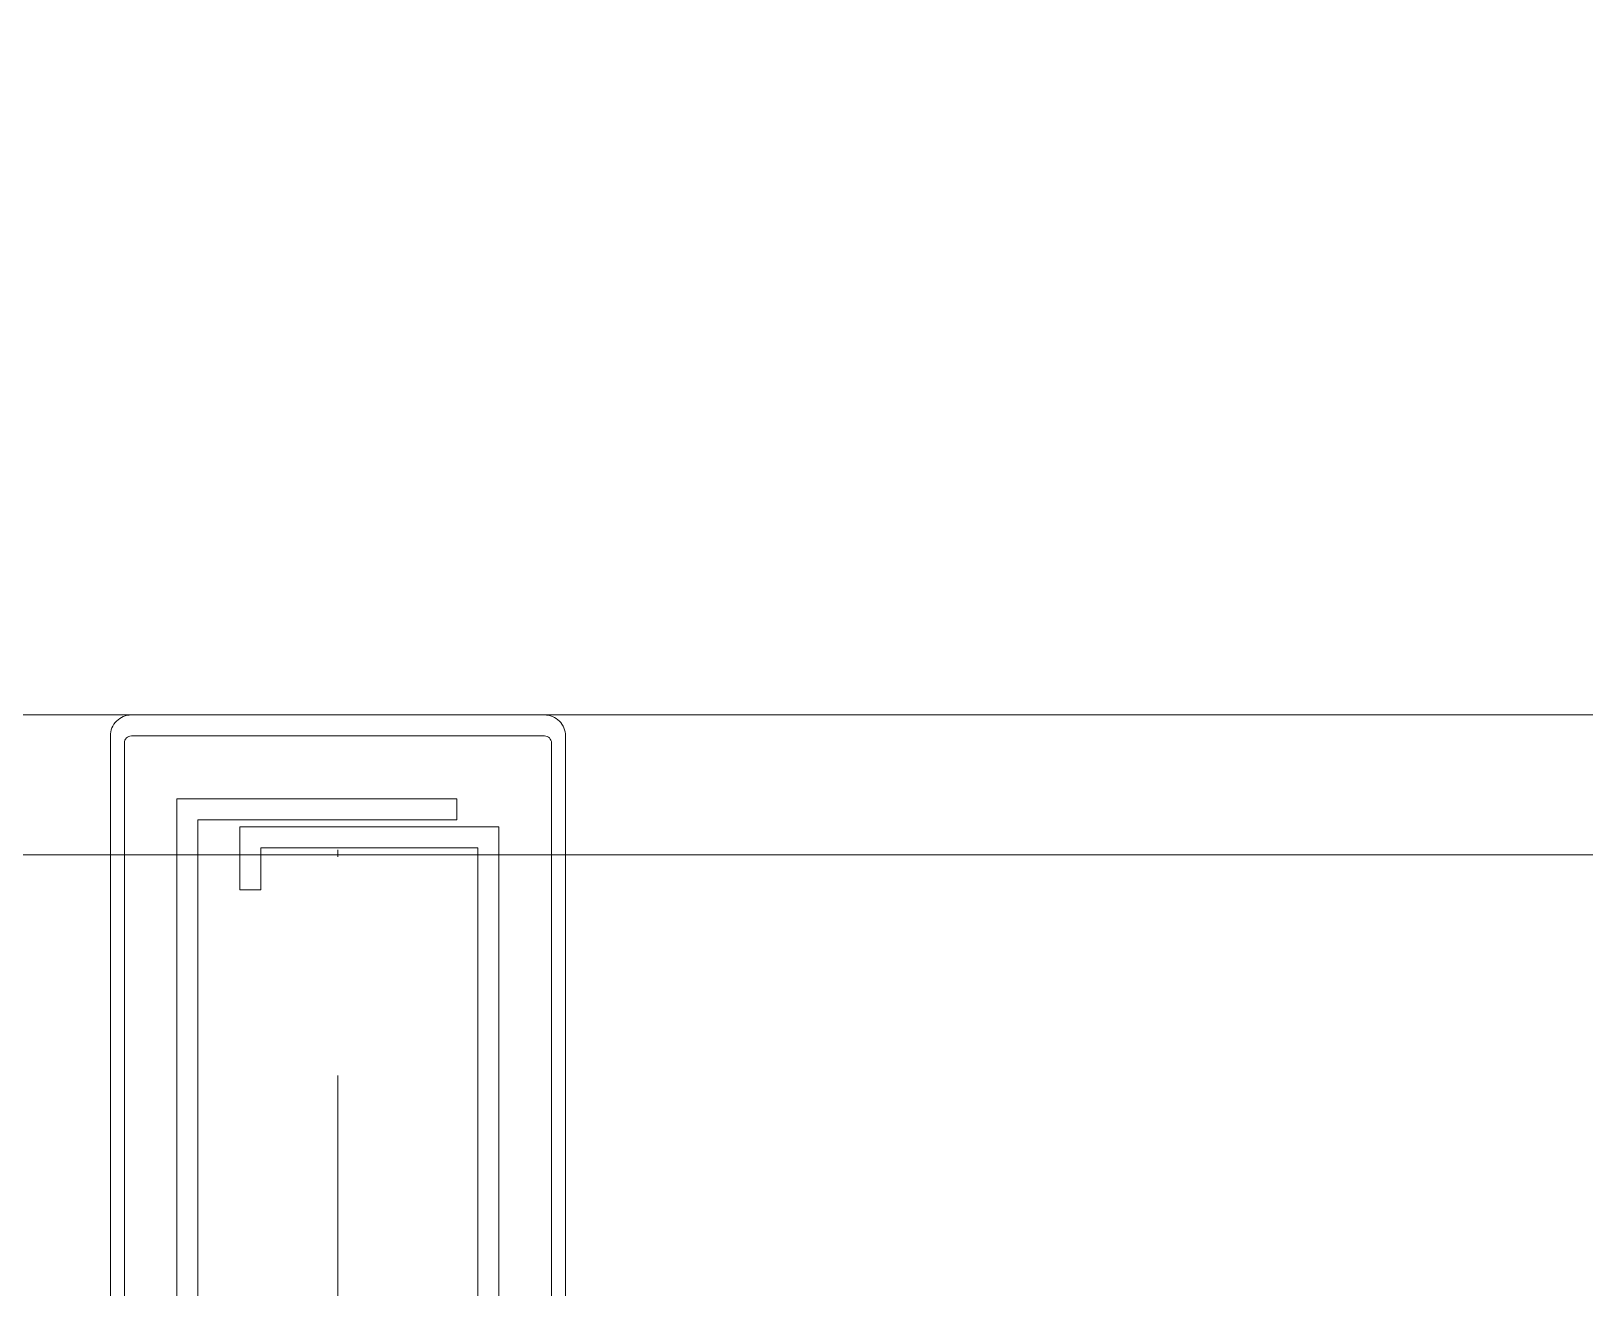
# Model space of a CAD drawing. Extents: x -2598 to 23780, y 0 to 8114.
# Drawn here: x 4718.12 to 4740.31, y 336.82 to 354.77 of the extents above; entities that cross this region are included whole.
import ezdxf

# ---------------------------------------------------------------- set-up
doc = ezdxf.new("R2010")
doc.units = 0
doc.header["$LTSCALE"] = 25
doc.header["$MEASUREMENT"] = 0
doc.linetypes.add('DASHDOT2', pattern=[0.5, 0.25, -0.125, 0, -0.125])
doc.layers.get('0').update_dxf_attribs({"color": 9, "lineweight": 9})
for name, color, linetype, lineweight in [('01', 9, 'Continuous', 9), ('10', 9, 'Continuous', 9), ('14', 9, 'Continuous', 9), ('24', 9, 'DASHDOT2', 9)]:
    doc.layers.add(name, color=color, linetype=linetype, lineweight=lineweight)

# ---------------------------------------------------------------- blocks, each defined once
blk = doc.blocks.new('*U467')
at = {"layer": '10'}
for points in [[(-3.05, -13.707), (-3.05, -0.4, -0.414214), (-2.95, -0.3), (2.95, -0.3), (2.95, -0.3, -0.414214), (3.05, -0.4), (3.05, -13.707)], [(3.25, -15.477), (3.25, -0.3, 0.414214), (2.95, 0), (2.95, 0), (-2.95, 0, 0.414214), (-3.25, -0.3), (-3.25, -15.477, 0.470043)]]:
    blk.add_lwpolyline(points, format="xyb", dxfattribs=at)
for points in [[(-2, -11.005), (-2, -1.5), (1.7, -1.5), (1.7, -1.2), (-2.3, -1.2), (-2.3, -11.005)], [(2, -11.005), (2, -1.9), (-1.1, -1.9), (-1.1, -2.5), (-1.4, -2.5), (-1.4, -1.6), (2.3, -1.6), (2.3, -11.005)]]:
    blk.add_lwpolyline(points, dxfattribs=at)
blk = doc.blocks.new('p-kolon_80x80')
blk.add_lwpolyline([(-40, -40), (40, -40), (40, 40), (-40, 40)], close=True)
blk = doc.blocks.new('P-AKS_AUDI')
at = {"layer": '24'}
for points in [[(0, -2590), (0, -2440)], [(0, -2440), (360, -2440)]]:
    blk.add_lwpolyline(points, dxfattribs=at)
blk = doc.blocks.new('p-zemin kat')
at = {"layer": '14'}
blk.add_lwpolyline([(4680.5, 343), (4764.5, 343), (4764.5, 427), (4680.5, 427)], close=True, dxfattribs=at)
at = {"layer": '01'}
blk.add_blockref('p-kolon_80x80', (4722.5, 385), dxfattribs=at)
at = {"layer": '10'}
blk.add_blockref('*U467', (4722.5, 345), dxfattribs=at)
at = {"layer": '24'}
blk.add_blockref('P-AKS_AUDI', (4722.5, 2785), dxfattribs=at)

msp = doc.modelspace()

# ---------------------------------------------------------------- block references
at = {"layer": '10'}
msp.add_blockref('p-zemin kat', (0, 0), dxfattribs=at)

doc.saveas('drawing.dxf')
